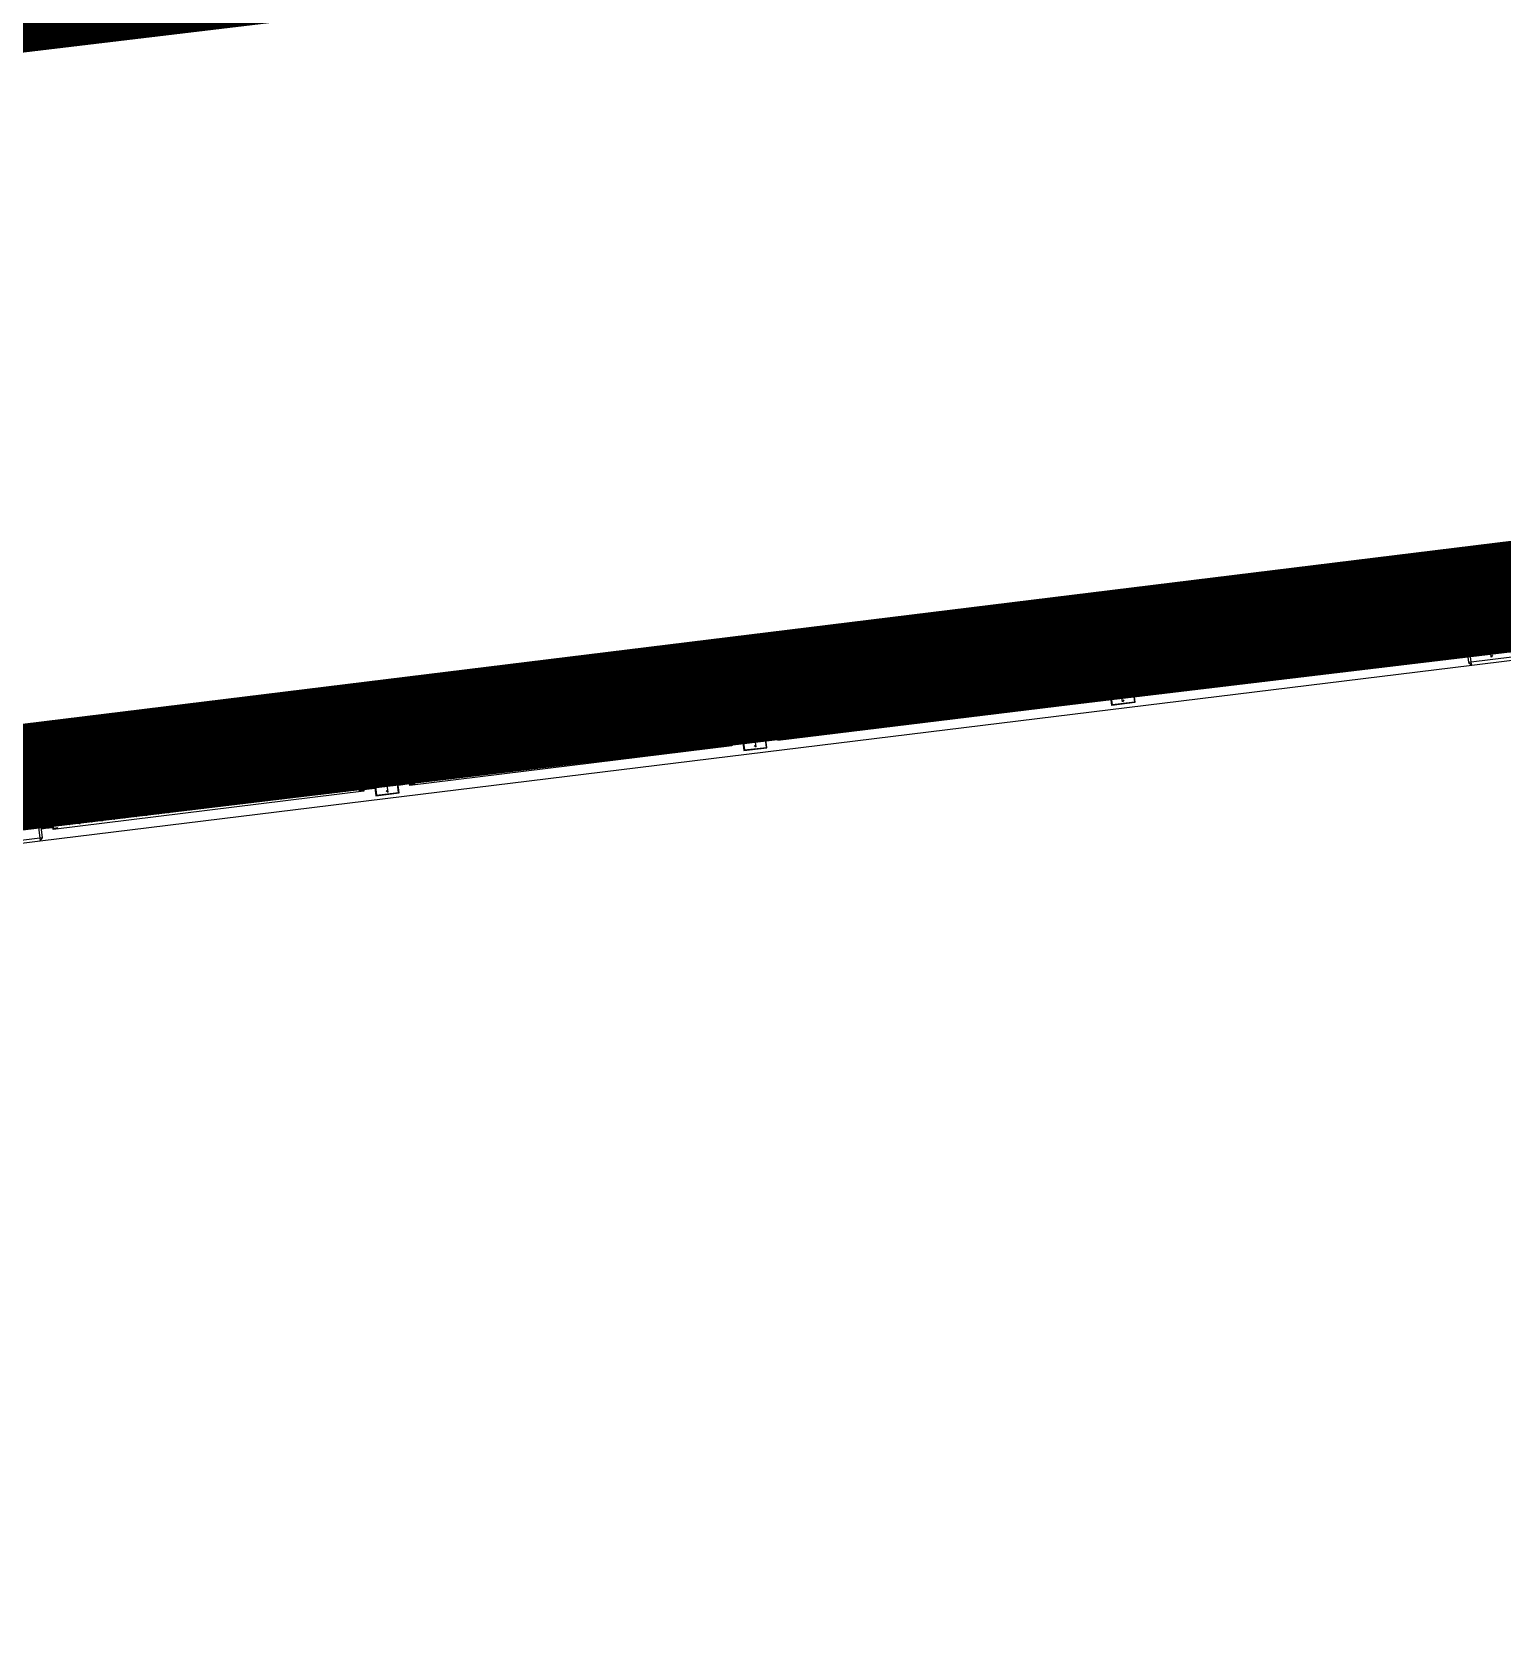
# Model space of a CAD drawing. Extents: x -15449 to 568150, y -1239737 to 53667.
# Drawn here: x 15406.886 to 15410.144, y 7577.79 to 7581.318 of the extents above; entities that cross this region are included whole.
import ezdxf

# ---------------------------------------------------------------- set-up
doc = ezdxf.new("R2010")
doc.units = 0
doc.header["$LTSCALE"] = 8
doc.linetypes.add('X-F10A-LAY-S0-00-ASITE-002$0$HIDDEN', pattern=[0.375, 0.25, -0.125])
doc.layers.get('0').update_dxf_attribs({"color": 1, "linetype": 'CONTINUOUS'})
for name, color, linetype in [('boundary line', 1, 'CONTINUOUS'), ('eric - building setback', 5, 'CONTINUOUS'), ('KEY PLANE', 8, 'CONTINUOUS')]:
    doc.layers.add(name, color=color, linetype=linetype)
doc.layers.add('Title Blocks', color=255, linetype='CONTINUOUS', lineweight=9)

# ---------------------------------------------------------------- blocks, each defined once
blk = doc.blocks.new('key plane')
at = {"linetype": 'X-F10A-LAY-S0-00-ASITE-002$0$HIDDEN', "ltscale": 5, "const_width": 500, "elevation": -113027}
blk.add_lwpolyline([(123788, -35738), (215823, -24423), (263268, -133596), (157602, -146587), (153088, -109886), (136684, -100432), (134424, -98737), (132657, -96683), (131398, -94230), (130751, -91531), (129559, -83103)], close=True, dxfattribs=at)
at = {"layer": 'boundary line', "const_width": 500, "elevation": -113027}
blk.add_lwpolyline([(123788, -35738), (215823, -24423), (263376, -133925), (157602, -146587), (153063, -109864), (138817, -101769), (134424, -98737), (132657, -96683), (131398, -94230), (130751, -91531), (129962, -85953)], close=True, dxfattribs=at)
at = {"layer": 'eric - building setback', "const_width": 500, "elevation": -113027}
blk.add_lwpolyline([(129361, -40090), (212725, -29841), (256115, -129758), (161953, -141031), (157717, -106758), (141477, -97529), (137794, -94988), (136835, -93873), (136121, -92481), (135668, -90595), (134919, -85298)], close=True, dxfattribs=at)
at = {"layer": 'KEY PLANE'}
for p, q in [((215569, -139780, -113046), (224835, -138640, -113046)), ((224752, -138726, -109518), (224802, -138720, -111857)), ((224752, -138729, -109518), (224827, -138720, -113027)), ((224802, -138720, -111857), (224827, -138717, -113027)), ((215593, -139978, -113027), (224860, -138839, -113027)), ((222745, -138998, -109518), (224755, -138751, -114781)), ((224758, -138773, -109518), (224832, -138764, -113027)), ((224758, -138776, -109518), (224808, -138770, -111857)), ((224808, -138770, -111857), (224833, -138767, -113027)), ((220363, -139291, -109518), (222448, -139035, -114781)), ((220363, -139291, -113027), (222448, -139035, -113027)), ((222444, -139010, -109518), (222519, -139001, -113027)), ((222444, -139010, -113027), (222519, -139001, -113027)), ((222445, -139013, -109518), (222519, -139004, -113027)), ((222445, -139013, -113027), (222519, -139004, -113027)), ((222450, -139057, -109518), (222525, -139047, -113027)), ((222450, -139057, -113027), (222525, -139047, -113027)), ((222451, -139060, -109518), (222525, -139050, -113027)), ((222451, -139060, -113027), (222525, -139050, -113027)), ((222671, -139007, -113027), (222522, -139026, -113027)), ((222742, -138973, -109518), (222668, -138982, -113027)), ((222743, -138976, -109518), (222668, -138985, -113027)), ((222748, -139020, -109518), (222674, -139029, -113027)), ((222748, -139023, -109518), (222674, -139032, -113027)), ((220065, -139328, -109518), (217981, -139584, -114781)), ((220065, -139328, -113027), (217981, -139584, -113027)), ((220062, -139303, -109518), (220137, -139294, -113027)), ((220062, -139303, -113027), (220137, -139294, -113027)), ((220063, -139306, -109518), (220137, -139297, -113027)), ((220063, -139306, -113027), (220137, -139297, -113027)), ((220068, -139349, -109518), (220143, -139340, -113027)), ((220068, -139349, -113027), (220143, -139340, -113027)), ((220068, -139352, -109518), (220143, -139343, -113027)), ((220068, -139352, -113027), (220143, -139343, -113027)), ((220140, -139318, -113027), (220289, -139300, -113027)), ((220360, -139266, -109518), (220286, -139275, -113027)), ((220360, -139266, -113027), (220286, -139275, -113027)), ((220361, -139269, -109518), (220286, -139278, -113027)), ((220361, -139269, -113027), (220286, -139278, -113027)), ((220366, -139313, -109518), (220291, -139322, -113027)), ((220366, -139313, -113027), (220291, -139322, -113027)), ((220366, -139316, -109518), (220292, -139325, -113027)), ((220366, -139316, -113027), (220292, -139325, -113027)), ((217978, -139559, -109518), (217904, -139568, -113027)), ((217978, -139559, -113027), (217904, -139568, -113027)), ((217978, -139562, -109518), (217904, -139571, -113027)), ((217978, -139562, -113027), (217904, -139571, -113027)), ((217683, -139620, -109518), (215674, -139867, -114781)), ((217680, -139596, -109518), (217755, -139586, -113027)), ((217681, -139599, -109518), (217755, -139589, -113027)), ((217686, -139642, -109518), (217760, -139633, -113027)), ((217686, -139645, -109518), (217761, -139636, -113027)), ((217758, -139611, -113027), (217907, -139593, -113027)), ((217984, -139606, -109518), (217909, -139615, -113027)), ((217984, -139606, -113027), (217909, -139615, -113027)), ((217984, -139609, -109518), (217910, -139618, -113027)), ((217984, -139609, -113027), (217910, -139618, -113027)), ((215671, -139846, -109518), (215596, -139855, -113027)), ((215621, -139849, -111857), (215596, -139852, -113027)), ((215670, -139843, -109518), (215621, -139849, -111857)), ((215676, -139889, -109518), (215602, -139898, -113027)), ((215627, -139898, -111857), (215602, -139901, -113027)), ((215677, -139892, -109518), (215627, -139898, -111857))]:
    blk.add_line(p, q, dxfattribs=at)
for points, elevation in [([(225137, -138787), (225117, -138624), (225097, -138608), (224835, -138640), (224820, -138660), (224840, -138823), (224860, -138839), (225122, -138807)], -113027), ([(224837, -138658), (225099, -138626), (225119, -138789), (224857, -138821)], -113027), ([(224751, -138716), (222741, -138963), (222750, -139033), (224759, -138786)], -114781), ([(222531, -139100), (222513, -138951), (222662, -138933), (222680, -139082)], -113027), ([(222443, -139000), (220359, -139256), (220368, -139326), (222452, -139070)], -114781), ([(222443, -139000), (220359, -139256), (220368, -139326), (222452, -139070)], -113027), ([(220298, -139375), (220280, -139226), (220131, -139244), (220149, -139393)], -113027), ([(217977, -139549), (220061, -139292), (220070, -139363), (217985, -139619)], -114781), ([(217977, -139549), (220061, -139292), (220070, -139363), (217985, -139619)], -113027), ([(217916, -139667), (217898, -139519), (217749, -139537), (217767, -139686)], -113027), ([(215669, -139832), (217679, -139585), (217688, -139655), (215678, -139903)], -114781), ([(215609, -139958), (215589, -139795), (215569, -139780), (215307, -139812), (215291, -139832), (215311, -139995), (215331, -140010), (215593, -139978)], -113027), ([(215309, -139830), (215571, -139797), (215591, -139960), (215329, -139992)], -113027)]:
    blk.add_lwpolyline(points, close=True, dxfattribs=dict(at, elevation=elevation))
at = {"layer": 'KEY PLANE', "elevation": -113027}
for points in [[(224820, -138660), (224837, -138658), (224835, -138640)], [(224982, -138669), (224971, -138661), (224976, -138705)], [(224995, -138775), (224986, -138787), (224981, -138742)], [(224860, -138839), (224857, -138821), (224840, -138823)], [(222595, -138966), (222584, -138957), (222590, -139002)], [(222607, -139065), (222599, -139077), (222593, -139032)], [(220203, -139260), (220212, -139249), (220217, -139294)], [(220215, -139359), (220227, -139368), (220221, -139324)], [(217821, -139553), (217830, -139542), (217835, -139587)], [(217833, -139652), (217845, -139661), (217839, -139616)], [(215569, -139780), (215571, -139797), (215589, -139795)], [(215609, -139958), (215591, -139960), (215593, -139978)]]:
    blk.add_lwpolyline(points, dxfattribs=at)
at = {"layer": 'KEY PLANE', "ltscale": 0.1}
for points, elevation in [([(224756, -138781, 0.414214), (224758, -138778), (224752, -138724, 0.414214), (224749, -138722), (224722, -138725), (224722, -138726), (224749, -138723, -0.414214), (224750, -138724), (224757, -138778, -0.414214), (224756, -138780), (224729, -138783), (224729, -138784)], -114781), ([(223888, -138848), (223865, -138878, -0.414214), (223862, -138879), (223861, -138878), (223892, -138839), (223931, -138870), (223931, -138870, -0.414214), (223928, -138870), (223898, -138847, 0.414214)], -113027), ([(224032, -138831), (224009, -138860, -0.414214), (224006, -138861), (224005, -138860), (224036, -138821), (224075, -138852), (224075, -138852, -0.414214), (224071, -138853), (224042, -138830, 0.414214)], -113027), ([(224176, -138813), (224153, -138843, -0.414214), (224149, -138843), (224149, -138843), (224180, -138803), (224219, -138834), (224219, -138835, -0.414214), (224215, -138835), (224186, -138812, 0.414214)], -113027), ([(224320, -138795), (224297, -138825, -0.414214), (224293, -138825), (224293, -138825), (224324, -138786), (224363, -138816), (224363, -138817, -0.414214), (224359, -138817), (224330, -138794, 0.414214)], -113027), ([(224464, -138778), (224441, -138807, -0.414214), (224437, -138808), (224437, -138807), (224468, -138768), (224507, -138799), (224507, -138799, -0.414214), (224503, -138800), (224474, -138776, 0.414214)], -113027), ([(224608, -138760), (224585, -138790, -0.414214), (224581, -138790), (224581, -138790), (224611, -138750), (224651, -138781), (224651, -138782, -0.414214), (224647, -138782), (224618, -138759, 0.414214)], -113027), ([(223025, -138955), (223001, -138984, -0.414214), (222998, -138985), (222998, -138984), (223028, -138945), (223068, -138976), (223067, -138976, -0.414214), (223064, -138977), (223034, -138953, 0.414214)], -113027), ([(223169, -138937), (223145, -138967, -0.414214), (223142, -138967), (223142, -138967), (223172, -138927), (223212, -138958), (223211, -138958, -0.414214), (223208, -138959), (223178, -138936, 0.414214)], -113027), ([(223312, -138919), (223289, -138949, -0.414214), (223286, -138949), (223285, -138949), (223316, -138910), (223356, -138940), (223355, -138941, -0.414214), (223352, -138941), (223322, -138918, 0.414214)], -113027), ([(223456, -138902), (223433, -138931, -0.414214), (223430, -138932), (223429, -138931), (223460, -138892), (223500, -138923), (223499, -138923, -0.414214), (223496, -138923), (223466, -138900, 0.414214)], -113027), ([(223600, -138884), (223577, -138913, -0.414214), (223574, -138914), (223573, -138914), (223604, -138874), (223643, -138905), (223643, -138905, -0.414214), (223640, -138906), (223610, -138883, 0.414214)], -113027), ([(223744, -138866), (223721, -138896, -0.414214), (223718, -138896), (223717, -138896), (223748, -138856), (223787, -138887), (223787, -138888, -0.414214), (223784, -138888), (223754, -138865, 0.414214)], -113027), ([(222191, -139057), (222168, -139087, -0.414214), (222164, -139087), (222164, -139087), (222195, -139047), (222234, -139078), (222234, -139079, -0.414214), (222230, -139079), (222201, -139056, 0.414214)], -114781), ([(222191, -139057), (222168, -139087, -0.414214), (222164, -139087), (222164, -139087), (222195, -139047), (222234, -139078), (222234, -139079, -0.414214), (222230, -139079), (222201, -139056, 0.414214)], -113027), ([(222335, -139039), (222312, -139069, -0.414214), (222308, -139069), (222308, -139069), (222339, -139030), (222378, -139060), (222378, -139061, -0.414214), (222374, -139061), (222345, -139038, 0.414214)], -114781), ([(222449, -139065, 0.414214), (222451, -139062), (222444, -139008, 0.414214), (222441, -139005), (222414, -139009), (222414, -139010), (222441, -139007, -0.414214), (222443, -139008), (222449, -139062, -0.414214), (222448, -139063), (222421, -139067), (222421, -139068)], -114781), ([(222449, -139065, 0.414214), (222451, -139062), (222444, -139008, 0.414214), (222441, -139005), (222414, -139009), (222414, -139010), (222441, -139007, -0.414214), (222443, -139008), (222449, -139062, -0.414214), (222448, -139063), (222421, -139067), (222421, -139068)], -113027), ([(222752, -139028, -0.414214), (222749, -139025), (222742, -138971, -0.414214), (222744, -138968), (222771, -138965), (222772, -138966), (222744, -138970, 0.414214), (222744, -138971), (222750, -139025, 0.414214), (222751, -139026), (222779, -139023), (222779, -139024)], -114781), ([(222881, -138972), (222858, -139002, -0.414214), (222854, -139002), (222854, -139002), (222884, -138963), (222924, -138993), (222924, -138994, -0.414214), (222920, -138994), (222891, -138971, 0.414214)], -113027), ([(221327, -139163), (221304, -139193, -0.414214), (221301, -139193), (221300, -139193), (221331, -139154), (221371, -139184), (221370, -139185, -0.414214), (221367, -139185), (221337, -139162, 0.414214)], -114781), ([(221327, -139163), (221304, -139193, -0.414214), (221301, -139193), (221300, -139193), (221331, -139154), (221371, -139184), (221370, -139185, -0.414214), (221367, -139185), (221337, -139162, 0.414214)], -113027), ([(221471, -139146), (221448, -139175, -0.414214), (221445, -139176), (221444, -139175), (221475, -139136), (221514, -139167), (221514, -139167, -0.414214), (221511, -139168), (221481, -139144, 0.414214)], -114781), ([(221471, -139146), (221448, -139175, -0.414214), (221445, -139176), (221444, -139175), (221475, -139136), (221514, -139167), (221514, -139167, -0.414214), (221511, -139168), (221481, -139144, 0.414214)], -113027), ([(221615, -139128), (221592, -139158, -0.414214), (221589, -139158), (221588, -139158), (221619, -139118), (221658, -139149), (221658, -139149, -0.414214), (221655, -139150), (221625, -139127, 0.414214)], -114781), ([(221615, -139128), (221592, -139158, -0.414214), (221589, -139158), (221588, -139158), (221619, -139118), (221658, -139149), (221658, -139149, -0.414214), (221655, -139150), (221625, -139127, 0.414214)], -113027), ([(221759, -139110), (221736, -139140, -0.414214), (221733, -139140), (221732, -139140), (221763, -139100), (221802, -139131), (221802, -139132, -0.414214), (221799, -139132), (221769, -139109, 0.414214)], -114781), ([(221759, -139110), (221736, -139140, -0.414214), (221733, -139140), (221732, -139140), (221763, -139100), (221802, -139131), (221802, -139132, -0.414214), (221799, -139132), (221769, -139109, 0.414214)], -113027), ([(221903, -139093), (221880, -139122, -0.414214), (221877, -139123), (221876, -139122), (221907, -139083), (221946, -139114), (221946, -139114, -0.414214), (221943, -139114), (221913, -139091, 0.414214)], -114781), ([(221903, -139093), (221880, -139122, -0.414214), (221877, -139123), (221876, -139122), (221907, -139083), (221946, -139114), (221946, -139114, -0.414214), (221943, -139114), (221913, -139091, 0.414214)], -113027), ([(222047, -139075), (222024, -139104, -0.414214), (222020, -139105), (222020, -139105), (222051, -139065), (222090, -139096), (222090, -139096, -0.414214), (222086, -139097), (222057, -139074, 0.414214)], -114781), ([(222047, -139075), (222024, -139104, -0.414214), (222020, -139105), (222020, -139105), (222051, -139065), (222090, -139096), (222090, -139096, -0.414214), (222086, -139097), (222057, -139074, 0.414214)], -113027), ([(220369, -139320, -0.414214), (220367, -139318), (220360, -139264, -0.414214), (220362, -139261), (220389, -139258), (220390, -139259), (220362, -139262, 0.414214), (220361, -139264), (220368, -139318, 0.414214), (220369, -139319), (220396, -139315), (220397, -139317)], -114781), ([(220369, -139320, -0.414214), (220367, -139318), (220360, -139264, -0.414214), (220362, -139261), (220389, -139258), (220390, -139259), (220362, -139262, 0.414214), (220361, -139264), (220368, -139318, 0.414214), (220369, -139319), (220396, -139315), (220397, -139317)], -113027), ([(220464, -139269), (220441, -139299, -0.414214), (220437, -139299), (220437, -139299), (220468, -139260), (220507, -139290), (220507, -139291, -0.414214), (220503, -139291), (220474, -139268, 0.414214)], -114781), ([(220464, -139269), (220441, -139299, -0.414214), (220437, -139299), (220437, -139299), (220468, -139260), (220507, -139290), (220507, -139291, -0.414214), (220503, -139291), (220474, -139268, 0.414214)], -113027), ([(220608, -139252), (220585, -139281, -0.414214), (220581, -139282), (220581, -139281), (220612, -139242), (220651, -139273), (220651, -139273, -0.414214), (220647, -139274), (220618, -139251, 0.414214)], -114781), ([(220608, -139252), (220585, -139281, -0.414214), (220581, -139282), (220581, -139281), (220612, -139242), (220651, -139273), (220651, -139273, -0.414214), (220647, -139274), (220618, -139251, 0.414214)], -113027), ([(220752, -139234), (220729, -139264, -0.414214), (220725, -139264), (220725, -139264), (220756, -139224), (220795, -139255), (220795, -139256, -0.414214), (220791, -139256), (220762, -139233, 0.414214)], -114781), ([(220752, -139234), (220729, -139264, -0.414214), (220725, -139264), (220725, -139264), (220756, -139224), (220795, -139255), (220795, -139256, -0.414214), (220791, -139256), (220762, -139233, 0.414214)], -113027), ([(220896, -139216), (220872, -139246, -0.414214), (220869, -139246), (220869, -139246), (220899, -139207), (220939, -139237), (220938, -139238, -0.414214), (220935, -139238), (220905, -139215, 0.414214)], -114781), ([(220896, -139216), (220872, -139246, -0.414214), (220869, -139246), (220869, -139246), (220899, -139207), (220939, -139237), (220938, -139238, -0.414214), (220935, -139238), (220905, -139215, 0.414214)], -113027), ([(221040, -139199), (221016, -139228, -0.414214), (221013, -139229), (221013, -139228), (221043, -139189), (221083, -139220), (221082, -139220, -0.414214), (221079, -139221), (221049, -139197, 0.414214)], -114781), ([(221040, -139199), (221016, -139228, -0.414214), (221013, -139229), (221013, -139228), (221043, -139189), (221083, -139220), (221082, -139220, -0.414214), (221079, -139221), (221049, -139197, 0.414214)], -113027), ([(221183, -139181), (221160, -139211, -0.414214), (221157, -139211), (221156, -139211), (221187, -139171), (221227, -139202), (221226, -139203, -0.414214), (221223, -139203), (221193, -139180, 0.414214)], -114781), ([(221183, -139181), (221160, -139211, -0.414214), (221157, -139211), (221156, -139211), (221187, -139171), (221227, -139202), (221226, -139203, -0.414214), (221223, -139203), (221193, -139180, 0.414214)], -113027), ([(219675, -139366), (219704, -139390, 0.414214), (219708, -139389), (219708, -139389), (219669, -139358), (219638, -139397), (219638, -139398, 0.414214), (219642, -139397), (219665, -139368, -0.414214)], -114781), ([(219675, -139366), (219704, -139390, 0.414214), (219708, -139389), (219708, -139389), (219669, -139358), (219638, -139397), (219638, -139398, 0.414214), (219642, -139397), (219665, -139368, -0.414214)], -113027), ([(219819, -139349), (219848, -139372, 0.414214), (219852, -139372), (219852, -139371), (219813, -139340), (219782, -139380), (219782, -139380, 0.414214), (219786, -139380), (219809, -139350, -0.414214)], -114781), ([(219819, -139349), (219848, -139372, 0.414214), (219852, -139372), (219852, -139371), (219813, -139340), (219782, -139380), (219782, -139380, 0.414214), (219786, -139380), (219809, -139350, -0.414214)], -113027), ([(219963, -139331), (219992, -139354, 0.414214), (219996, -139354), (219996, -139353), (219957, -139323), (219926, -139362), (219926, -139362, 0.414214), (219930, -139362), (219953, -139332, -0.414214)], -114781), ([(219963, -139331), (219992, -139354, 0.414214), (219996, -139354), (219996, -139353), (219957, -139323), (219926, -139362), (219926, -139362, 0.414214), (219930, -139362), (219953, -139332, -0.414214)], -113027), ([(220067, -139358, 0.414214), (220069, -139355), (220062, -139300, 0.414214), (220059, -139298), (220032, -139301), (220032, -139303), (220059, -139300, -0.414214), (220061, -139301), (220067, -139355, -0.414214), (220066, -139356), (220039, -139359), (220039, -139361)], -114781), ([(220067, -139358, 0.414214), (220069, -139355), (220062, -139300, 0.414214), (220059, -139298), (220032, -139301), (220032, -139303), (220059, -139300, -0.414214), (220061, -139301), (220067, -139355, -0.414214), (220066, -139356), (220039, -139359), (220039, -139361)], -113027), ([(218811, -139473), (218841, -139496, 0.414214), (218844, -139495), (218845, -139495), (218805, -139464), (218774, -139504), (218775, -139504, 0.414214), (218778, -139503), (218801, -139474, -0.414214)], -114781), ([(218811, -139473), (218841, -139496, 0.414214), (218844, -139495), (218845, -139495), (218805, -139464), (218774, -139504), (218775, -139504, 0.414214), (218778, -139503), (218801, -139474, -0.414214)], -113027), ([(218955, -139455), (218985, -139478, 0.414214), (218988, -139478), (218989, -139477), (218949, -139446), (218918, -139486), (218919, -139486, 0.414214), (218922, -139486), (218945, -139456, -0.414214)], -114781), ([(218955, -139455), (218985, -139478, 0.414214), (218988, -139478), (218989, -139477), (218949, -139446), (218918, -139486), (218919, -139486, 0.414214), (218922, -139486), (218945, -139456, -0.414214)], -113027), ([(219099, -139437), (219129, -139460, 0.414214), (219132, -139460), (219132, -139459), (219093, -139429), (219062, -139468), (219063, -139468, 0.414214), (219066, -139468), (219089, -139438, -0.414214)], -114781), ([(219099, -139437), (219129, -139460, 0.414214), (219132, -139460), (219132, -139459), (219093, -139429), (219062, -139468), (219063, -139468, 0.414214), (219066, -139468), (219089, -139438, -0.414214)], -113027), ([(219243, -139420), (219273, -139443, 0.414214), (219276, -139442), (219276, -139442), (219237, -139411), (219206, -139450), (219207, -139451, 0.414214), (219210, -139450), (219233, -139421, -0.414214)], -114781), ([(219243, -139420), (219273, -139443, 0.414214), (219276, -139442), (219276, -139442), (219237, -139411), (219206, -139450), (219207, -139451, 0.414214), (219210, -139450), (219233, -139421, -0.414214)], -113027), ([(219387, -139402), (219417, -139425, 0.414214), (219420, -139425), (219420, -139424), (219381, -139393), (219350, -139433), (219351, -139433, 0.414214), (219354, -139433), (219377, -139403, -0.414214)], -114781), ([(219387, -139402), (219417, -139425, 0.414214), (219420, -139425), (219420, -139424), (219381, -139393), (219350, -139433), (219351, -139433, 0.414214), (219354, -139433), (219377, -139403, -0.414214)], -113027), ([(219531, -139384), (219560, -139407, 0.414214), (219564, -139407), (219564, -139406), (219525, -139376), (219494, -139415), (219494, -139415, 0.414214), (219498, -139415), (219521, -139385, -0.414214)], -114781), ([(219531, -139384), (219560, -139407, 0.414214), (219564, -139407), (219564, -139406), (219525, -139376), (219494, -139415), (219494, -139415, 0.414214), (219498, -139415), (219521, -139385, -0.414214)], -113027), ([(217987, -139613, -0.414214), (217984, -139611), (217978, -139557, -0.414214), (217980, -139554), (218007, -139550), (218007, -139552), (217980, -139555, 0.414214), (217979, -139556), (217986, -139611, 0.414214), (217987, -139612), (218014, -139608), (218015, -139610)], -114781), ([(217987, -139613, -0.414214), (217984, -139611), (217978, -139557, -0.414214), (217980, -139554), (218007, -139550), (218007, -139552), (217980, -139555, 0.414214), (217979, -139556), (217986, -139611, 0.414214), (217987, -139612), (218014, -139608), (218015, -139610)], -113027), ([(218092, -139561), (218121, -139584, 0.414214), (218125, -139584), (218125, -139583), (218086, -139553), (218055, -139592), (218055, -139592, 0.414214), (218059, -139592), (218082, -139562, -0.414214)], -114781), ([(218236, -139543), (218265, -139567, 0.414214), (218269, -139566), (218269, -139566), (218230, -139535), (218199, -139574), (218199, -139575, 0.414214), (218203, -139574), (218226, -139545, -0.414214)], -114781), ([(218236, -139543), (218265, -139567, 0.414214), (218269, -139566), (218269, -139566), (218230, -139535), (218199, -139574), (218199, -139575, 0.414214), (218203, -139574), (218226, -139545, -0.414214)], -113027), ([(218379, -139526), (218409, -139549, 0.414214), (218412, -139548), (218413, -139548), (218373, -139517), (218343, -139557), (218343, -139557, 0.414214), (218347, -139557), (218370, -139527, -0.414214)], -114781), ([(218379, -139526), (218409, -139549, 0.414214), (218412, -139548), (218413, -139548), (218373, -139517), (218343, -139557), (218343, -139557, 0.414214), (218347, -139557), (218370, -139527, -0.414214)], -113027), ([(218523, -139508), (218553, -139531, 0.414214), (218556, -139531), (218557, -139530), (218517, -139499), (218487, -139539), (218487, -139539, 0.414214), (218490, -139539), (218514, -139509, -0.414214)], -114781), ([(218523, -139508), (218553, -139531, 0.414214), (218556, -139531), (218557, -139530), (218517, -139499), (218487, -139539), (218487, -139539, 0.414214), (218490, -139539), (218514, -139509, -0.414214)], -113027), ([(218667, -139490), (218697, -139513, 0.414214), (218700, -139513), (218701, -139513), (218661, -139482), (218630, -139521), (218631, -139522, 0.414214), (218634, -139521), (218657, -139492, -0.414214)], -114781), ([(218667, -139490), (218697, -139513, 0.414214), (218700, -139513), (218701, -139513), (218661, -139482), (218630, -139521), (218631, -139522, 0.414214), (218634, -139521), (218657, -139492, -0.414214)], -113027), ([(217114, -139681), (217144, -139704, 0.414214), (217147, -139704), (217147, -139704), (217108, -139673), (217077, -139712), (217078, -139713, 0.414214), (217081, -139712), (217104, -139682, -0.414214)], -113027), ([(217258, -139664), (217288, -139687, 0.414214), (217291, -139686), (217291, -139686), (217252, -139655), (217221, -139694), (217222, -139695, 0.414214), (217225, -139694), (217248, -139665, -0.414214)], -113027), ([(217402, -139646), (217431, -139669, 0.414214), (217435, -139669), (217435, -139668), (217396, -139637), (217365, -139677), (217365, -139677, 0.414214), (217369, -139677), (217392, -139647, -0.414214)], -113027), ([(217546, -139628), (217575, -139651, 0.414214), (217579, -139651), (217579, -139650), (217540, -139620), (217509, -139659), (217509, -139659, 0.414214), (217513, -139659), (217536, -139629, -0.414214)], -113027), ([(217684, -139650, 0.414214), (217687, -139648), (217680, -139593, 0.414214), (217677, -139591), (217650, -139594), (217650, -139596), (217677, -139593, -0.414214), (217678, -139593), (217685, -139648, -0.414214), (217684, -139649), (217657, -139652), (217657, -139654)], -114781), ([(216250, -139787), (216280, -139811, 0.414214), (216284, -139810), (216284, -139810), (216244, -139779), (216214, -139818), (216214, -139819, 0.414214), (216218, -139818), (216241, -139789, -0.414214)], -113027), ([(216394, -139770), (216424, -139793, 0.414214), (216427, -139792), (216428, -139792), (216388, -139761), (216358, -139801), (216358, -139801, 0.414214), (216361, -139801), (216385, -139771, -0.414214)], -113027), ([(216538, -139752), (216568, -139775, 0.414214), (216571, -139775), (216572, -139774), (216532, -139744), (216502, -139783), (216502, -139783, 0.414214), (216505, -139783), (216529, -139753, -0.414214)], -113027), ([(216682, -139734), (216712, -139758, 0.414214), (216715, -139757), (216716, -139757), (216676, -139726), (216645, -139765), (216646, -139766, 0.414214), (216649, -139765), (216672, -139736, -0.414214)], -113027), ([(216826, -139717), (216856, -139740, 0.414214), (216859, -139739), (216860, -139739), (216820, -139708), (216789, -139748), (216790, -139748, 0.414214), (216793, -139748), (216816, -139718, -0.414214)], -113027), ([(216970, -139699), (217000, -139722, 0.414214), (217003, -139722), (217003, -139721), (216964, -139690), (216933, -139730), (216934, -139730, 0.414214), (216937, -139730), (216960, -139700, -0.414214)], -113027), ([(215680, -139897, -0.414214), (215677, -139895), (215670, -139840, -0.414214), (215672, -139837), (215700, -139834), (215700, -139836), (215673, -139839, 0.414214), (215672, -139840), (215678, -139894, 0.414214), (215680, -139895), (215707, -139892), (215707, -139894)], -114781), ([(215819, -139841), (215848, -139864, 0.414214), (215852, -139863), (215852, -139863), (215813, -139832), (215782, -139871), (215782, -139872, 0.414214), (215786, -139871), (215809, -139842, -0.414214)], -113027), ([(215963, -139823), (215992, -139846, 0.414214), (215996, -139846), (215996, -139845), (215957, -139814), (215926, -139854), (215926, -139854, 0.414214), (215930, -139854), (215953, -139824, -0.414214)], -113027), ([(216107, -139805), (216136, -139828, 0.414214), (216140, -139828), (216140, -139827), (216101, -139797), (216070, -139836), (216070, -139836, 0.414214), (216074, -139836), (216097, -139806, -0.414214)], -113027)]:
    blk.add_lwpolyline(points, format="xyb", close=True, dxfattribs=dict(at, elevation=elevation))
at = {"layer": 'KEY PLANE', "ltscale": 0.2, "elevation": -113027}
for points in [[(222534, -139097), (222516, -138954), (222659, -138936), (222677, -139079)], [(220295, -139372), (220277, -139229), (220134, -139247), (220152, -139389)], [(217913, -139665), (217895, -139522), (217752, -139539), (217770, -139682)]]:
    blk.add_lwpolyline(points, close=True, dxfattribs=at)

msp = doc.modelspace()

# ---------------------------------------------------------------- block references
at = {"layer": 'Title Blocks', "xscale": 0.0003423013878597064, "yscale": 0.0003423013878597064, "zscale": 0.0003423013878597064}
msp.add_blockref('key plane', (15333.1067, 7627.4397), dxfattribs=at)

doc.saveas('drawing.dxf')
